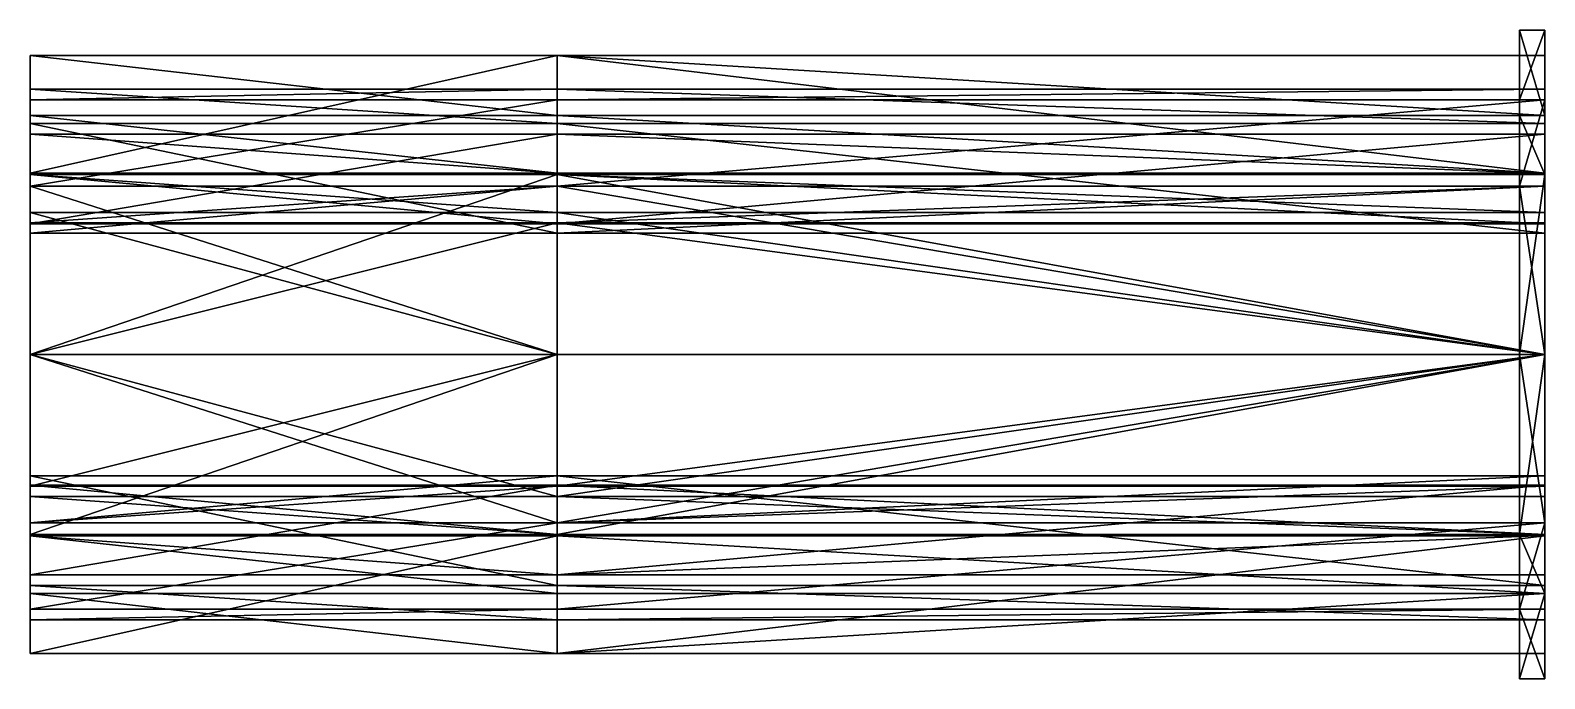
# Model space of a CAD drawing. Extents: x -64 to 534, y 0 to 256.
import ezdxf

# ---------------------------------------------------------------- set-up
doc = ezdxf.new("R2010")
doc.units = 0

msp = doc.modelspace()

# ---------------------------------------------------------------- meshes
at = {"layer": 'OBJECT000', "color": 50}
mesh = msp.add_polyface(dxfattribs=at)
corners = [(534, 10, -67), (534, 33.5928, -102.389984), (144, 33.5928, -102.389984), (144, 10, -67), (534, 56.470486, -117.643921), (144, 56.470486, -117.643921), (534, 10, -47.936306), (144, 10, -47.936306)]
mesh.append_faces([[corners[k] for k in face] for face in [(1, 3, 0), (1, 5, 2), (1, 6, 4), (0, 7, 6), (4, 7, 5), (3, 5, 7)]], dxfattribs={"vtx0": -1})
mesh.append_faces([[corners[k] for k in face] for face in [(1, 2, 3), (1, 4, 5), (1, 0, 6), (0, 3, 7), (4, 6, 7), (3, 2, 5)]], dxfattribs={"vtx2": -1})
at = {"layer": 'OBJECT001', "color": 50}
mesh = msp.add_polyface(dxfattribs=at)
corners = [(144, 128, -128), (144, 72, -128), (534, 72, -128), (534, 128, -128), (144, 57, -118), (534, 57, -118), (144, 128, -118), (534, 128, -118)]
mesh.append_faces([[corners[k] for k in face] for face in [(1, 3, 0), (1, 5, 2), (4, 7, 5), (2, 7, 3), (1, 6, 4), (3, 6, 0)]], dxfattribs={"vtx0": -1})
mesh.append_faces([[corners[k] for k in face] for face in [(1, 2, 3), (1, 4, 5), (4, 6, 7), (2, 5, 7), (1, 0, 6), (3, 7, 6)]], dxfattribs={"vtx2": -1})
at = {"layer": 'OBJECT002', "color": 50}
mesh = msp.add_polyface(dxfattribs=at)
corners = [(534, 57, -118), (144, 57, -118), (144, 56.474369, -117.64975), (534, 56.474369, -117.64975), (534, 76.37706, -118), (144, 76.37706, -118), (534, 40.970806, -94.393784), (144, 40.971684, -94.394363)]
mesh.append_faces([[corners[k] for k in face] for face in [(1, 3, 0), (0, 5, 1), (0, 6, 4), (3, 7, 6), (4, 7, 5), (2, 5, 7)]], dxfattribs={"vtx0": -1})
mesh.append_faces([[corners[k] for k in face] for face in [(1, 2, 3), (0, 4, 5), (0, 3, 6), (3, 2, 7), (4, 6, 7), (2, 1, 5)]], dxfattribs={"vtx2": -1})
at = {"layer": 'OBJECT003', "color": 50}
mesh = msp.add_polyface(dxfattribs=at)
corners = [(534, 27.403814, 94.351494), (144, 27.403814, 94.351494), (144, 61.5583, 118), (534, 61.5583, 118), (534, 23.294594, 88), (144, 23.294594, 88), (144, 80.061066, 118), (534, 80.061066, 118), (534, 36.733398, 88), (144, 36.734203, 88)]
mesh.append_faces([[corners[k] for k in face] for face in [(1, 3, 0), (0, 5, 1), (2, 7, 3), (0, 8, 4), (6, 8, 7), (4, 9, 5), (2, 9, 6)]], dxfattribs={"vtx0": -1})
mesh.append_faces([[corners[k] for k in face] for face in [(0, 7, 8), (2, 5, 9)]], dxfattribs={"vtx0": -1, "vtx2": -1})
mesh.append_faces([[corners[k] for k in face] for face in [(1, 2, 3), (0, 4, 5), (2, 6, 7), (0, 3, 7), (6, 9, 8), (4, 8, 9), (2, 1, 5)]], dxfattribs={"vtx2": -1})
at = {"layer": 'OBJECT004', "color": 50}
mesh = msp.add_polyface(dxfattribs=at)
corners = [(534, 76, 128), (144, 76, 128), (144, 128, 128), (534, 128, 128), (534, 61.554901, 118), (144, 61.554901, 118), (144, 128, 118), (534, 128, 118)]
mesh.append_faces([[corners[k] for k in face] for face in [(1, 3, 0), (5, 0, 4), (5, 7, 6), (4, 3, 7), (1, 6, 2), (7, 2, 6)]], dxfattribs={"vtx0": -1})
mesh.append_faces([[corners[k] for k in face] for face in [(1, 2, 3), (5, 1, 0), (5, 4, 7), (4, 0, 3), (1, 5, 6), (7, 3, 2)]], dxfattribs={"vtx2": -1})
at = {"layer": 'OBJECT005', "color": 50}
mesh = msp.add_polyface(dxfattribs=at)
corners = [(534, 128, -118), (534, 57, -118), (534, 33.593815, -102.391739), (534, 0, -52), (534, 0, 52), (534, 27.402754, 94.349373), (534, 61.56028, 118), (534, 128, 118), (524, 0, -52), (524, 0, 52), (524, 61.558228, 118), (524, 27.404415, 94.351944), (524, 33.592941, -102.391151), (524, 57, -118), (524, 128, 118), (524, 128, -118)]
mesh.append_faces([[corners[k] for k in face] for face in [(1, 7, 0), (3, 9, 4), (6, 11, 10), (4, 11, 5), (2, 8, 3), (2, 13, 12), (6, 14, 7), (13, 0, 15), (8, 11, 9), (0, 14, 15)]], dxfattribs={"vtx0": -1})
mesh.append_faces([[corners[k] for k in face] for face in [(1, 3, 4), (1, 4, 5), (1, 5, 6), (1, 6, 7), (8, 13, 15), (8, 15, 14), (8, 14, 10), (8, 10, 11)]], dxfattribs={"vtx0": -1, "vtx2": -1})
mesh.append_faces([[corners[k] for k in face] for face in [(1, 2, 3), (3, 8, 9), (6, 5, 11), (4, 9, 11), (2, 12, 8), (2, 1, 13), (6, 10, 14), (13, 1, 0), (8, 12, 13), (0, 7, 14)]], dxfattribs={"vtx2": -1})
at = {"layer": 'OBJECT006', "color": 50}
mesh = msp.add_polyface(dxfattribs=at)
corners = [(144, 33.675995, -102.446365), (-64, 33.642853, -102.424263), (-64, 10, -66.959053), (144, 10, -66.931442), (144, 56.471291, -117.644417), (-64, 56.471291, -117.644417), (-64, 10, -47.9356), (144, 10, -47.9356)]
mesh.append_faces([[corners[k] for k in face] for face in [(1, 3, 0), (5, 0, 4), (2, 7, 3), (4, 6, 5), (0, 7, 4), (2, 5, 6)]], dxfattribs={"vtx0": -1})
mesh.append_faces([[corners[k] for k in face] for face in [(1, 2, 3), (5, 1, 0), (2, 6, 7), (4, 7, 6), (0, 3, 7), (2, 1, 5)]], dxfattribs={"vtx2": -1})
at = {"layer": 'OBJECT007', "color": 50}
mesh = msp.add_polyface(dxfattribs=at)
corners = [(144, 57, -118), (-64, 57, -118), (-64, 56.471058, -117.644073), (144, 56.471058, -117.644073), (144, 76.376465, -118), (-64, 76.376465, -118), (-64, 40.972126, -94.395058), (144, 40.972126, -94.395058)]
mesh.append_faces([[corners[k] for k in face] for face in [(1, 3, 0), (5, 0, 4), (2, 7, 3), (6, 4, 7), (0, 7, 4), (2, 5, 6)]], dxfattribs={"vtx0": -1})
mesh.append_faces([[corners[k] for k in face] for face in [(1, 2, 3), (5, 1, 0), (2, 6, 7), (6, 5, 4), (0, 3, 7), (2, 1, 5)]], dxfattribs={"vtx2": -1})
at = {"layer": 'OBJECT008', "color": 50}
mesh = msp.add_polyface(dxfattribs=at)
corners = [(-64, 72, -128), (144, 72, -128), (144, 128, -128), (-64, 128, -128), (-64, 57, -118), (144, 57, -118), (-64, 128, -118), (144, 128, -118)]
mesh.append_faces([[corners[k] for k in face] for face in [(1, 3, 0), (0, 5, 1), (4, 7, 5), (1, 7, 2), (2, 6, 3), (0, 6, 4)]], dxfattribs={"vtx0": -1})
mesh.append_faces([[corners[k] for k in face] for face in [(1, 2, 3), (0, 4, 5), (4, 6, 7), (1, 5, 7), (2, 7, 6), (0, 3, 6)]], dxfattribs={"vtx2": -1})
at = {"layer": 'OBJECT009', "color": 50}
mesh = msp.add_polyface(dxfattribs=at)
corners = [(144, 27.403814, 94.351494), (-64, 27.403814, 94.351494), (-64, 61.5583, 118), (144, 61.5583, 118), (144, 23.294594, 88), (-64, 23.294594, 88), (-64, 80.061867, 118), (144, 80.061867, 118), (-64, 36.734196, 88), (144, 36.734196, 88)]
mesh.append_faces([[corners[k] for k in face] for face in [(1, 3, 0), (5, 0, 4), (2, 7, 3), (6, 9, 7), (8, 4, 9), (0, 9, 4), (2, 8, 6)]], dxfattribs={"vtx0": -1})
mesh.append_faces([[corners[k] for k in face] for face in [(0, 7, 9), (2, 5, 8)]], dxfattribs={"vtx0": -1, "vtx2": -1})
mesh.append_faces([[corners[k] for k in face] for face in [(1, 2, 3), (5, 1, 0), (2, 6, 7), (6, 8, 9), (8, 5, 4), (0, 3, 7), (2, 1, 5)]], dxfattribs={"vtx2": -1})
at = {"layer": 'OBJECT010', "color": 50}
mesh = msp.add_polyface(dxfattribs=at)
corners = [(144, 76, 128), (-64, 76, 128), (-64, 128, 128), (144, 128, 128), (144, 61.559784, 118), (-64, 61.559784, 118), (144, 128, 118), (-64, 128, 118)]
mesh.append_faces([[corners[k] for k in face] for face in [(1, 3, 0), (5, 0, 4), (4, 7, 5), (4, 3, 6), (6, 2, 7), (1, 7, 2)]], dxfattribs={"vtx0": -1})
mesh.append_faces([[corners[k] for k in face] for face in [(1, 2, 3), (5, 1, 0), (4, 6, 7), (4, 0, 3), (6, 3, 2), (1, 5, 7)]], dxfattribs={"vtx2": -1})
at = {"layer": 'OBJECT011', "color": 50}
mesh = msp.add_polyface(dxfattribs=at)
corners = [(144, 222.406952, -102.392685), (534, 222.406952, -102.392685), (534, 246, -67), (144, 246, -67), (144, 199.53009, -117.643074), (534, 199.53009, -117.643074), (534, 246, -47.936333), (144, 246, -47.936333)]
mesh.append_faces([[corners[k] for k in face] for face in [(1, 3, 0), (0, 5, 1), (2, 5, 6), (2, 7, 3), (5, 7, 6), (0, 7, 4)]], dxfattribs={"vtx0": -1})
mesh.append_faces([[corners[k] for k in face] for face in [(1, 2, 3), (0, 4, 5), (2, 1, 5), (2, 6, 7), (5, 4, 7), (0, 3, 7)]], dxfattribs={"vtx2": -1})
at = {"layer": 'OBJECT012', "color": 50}
mesh = msp.add_polyface(dxfattribs=at)
corners = [(534, 184, -128), (144, 184, -128), (144, 128, -128), (534, 128, -128), (534, 199, -118), (144, 199, -118), (144, 128, -118), (534, 128, -118)]
mesh.append_faces([[corners[k] for k in face] for face in [(1, 3, 0), (5, 0, 4), (5, 7, 6), (0, 7, 4), (1, 6, 2), (2, 7, 3)]], dxfattribs={"vtx0": -1})
mesh.append_faces([[corners[k] for k in face] for face in [(1, 2, 3), (5, 1, 0), (5, 4, 7), (0, 3, 7), (1, 5, 6), (2, 6, 7)]], dxfattribs={"vtx2": -1})
at = {"layer": 'OBJECT013', "color": 50}
mesh = msp.add_polyface(dxfattribs=at)
corners = [(144, 199, -118), (534, 199, -118), (534, 199.526138, -117.648994), (144, 199.526138, -117.648994), (144, 179.622864, -118), (534, 179.622864, -118), (534, 215.029266, -94.393692), (144, 215.029251, -94.3937)]
mesh.append_faces([[corners[k] for k in face] for face in [(1, 3, 0), (0, 5, 1), (2, 5, 6), (2, 7, 3), (4, 6, 5), (0, 7, 4)]], dxfattribs={"vtx0": -1})
mesh.append_faces([[corners[k] for k in face] for face in [(1, 2, 3), (0, 4, 5), (2, 1, 5), (2, 6, 7), (4, 7, 6), (0, 3, 7)]], dxfattribs={"vtx2": -1})
at = {"layer": 'OBJECT014', "color": 50}
mesh = msp.add_polyface(dxfattribs=at)
corners = [(534, 194.442505, 118), (144, 194.442505, 118), (144, 228.593674, 94.35379), (534, 228.593674, 94.35379), (144, 232.705872, 88), (534, 232.705872, 88), (534, 175.938919, 118), (144, 175.938919, 118), (534, 219.266586, 88), (144, 219.266602, 88)]
mesh.append_faces([[corners[k] for k in face] for face in [(1, 3, 0), (5, 2, 4), (0, 7, 1), (0, 8, 6), (6, 9, 7), (4, 8, 5), (2, 9, 4)]], dxfattribs={"vtx0": -1})
mesh.append_faces([[corners[k] for k in face] for face in [(0, 5, 8), (2, 7, 9)]], dxfattribs={"vtx0": -1, "vtx2": -1})
mesh.append_faces([[corners[k] for k in face] for face in [(1, 2, 3), (5, 3, 2), (0, 6, 7), (0, 3, 5), (6, 8, 9), (4, 9, 8), (2, 1, 7)]], dxfattribs={"vtx2": -1})
at = {"layer": 'OBJECT015', "color": 50}
mesh = msp.add_polyface(dxfattribs=at)
corners = [(144, 128, 128), (144, 180, 128), (534, 180, 128), (534, 128, 128), (144, 194.443497, 118), (534, 194.443497, 118), (144, 128, 118), (534, 128, 118)]
mesh.append_faces([[corners[k] for k in face] for face in [(1, 3, 0), (1, 5, 2), (4, 7, 5), (2, 7, 3), (4, 0, 6), (6, 3, 7)]], dxfattribs={"vtx0": -1})
mesh.append_faces([[corners[k] for k in face] for face in [(1, 2, 3), (1, 4, 5), (4, 6, 7), (2, 5, 7), (4, 1, 0), (6, 0, 3)]], dxfattribs={"vtx2": -1})
at = {"layer": 'OBJECT016', "color": 50}
mesh = msp.add_polyface(dxfattribs=at)
corners = [(534, 256, 52), (534, 256, -52), (534, 222.406189, -102.391731), (534, 199, -118), (534, 128, -118), (534, 128, 118), (534, 194.439713, 118), (534, 228.597244, 94.349373), (524, 256, -52), (524, 256, 52), (524, 228.595032, 94.352798), (524, 194.442459, 118), (524, 222.40538, -102.392273), (524, 199, -118), (524, 128, 118), (524, 128, -118)]
mesh.append_faces([[corners[k] for k in face] for face in [(1, 7, 0), (1, 9, 8), (7, 11, 10), (0, 10, 9), (2, 8, 12), (3, 12, 13), (11, 5, 14), (3, 15, 4), (13, 14, 15), (4, 14, 5)]], dxfattribs={"vtx0": -1})
mesh.append_faces([[corners[k] for k in face] for face in [(1, 3, 4), (1, 4, 5), (1, 5, 6), (1, 6, 7), (13, 8, 9), (13, 9, 10), (13, 10, 11), (13, 11, 14)]], dxfattribs={"vtx0": -1, "vtx2": -1})
mesh.append_faces([[corners[k] for k in face] for face in [(1, 2, 3), (1, 0, 9), (7, 6, 11), (0, 7, 10), (2, 1, 8), (3, 2, 12), (11, 6, 5), (3, 13, 15), (13, 12, 8), (4, 15, 14)]], dxfattribs={"vtx2": -1})
at = {"layer": 'OBJECT017', "color": 50}
mesh = msp.add_polyface(dxfattribs=at)
corners = [(-64, 222.35733, -102.423317), (144, 222.324188, -102.445404), (144, 246, -66.93074), (-64, 246, -66.958351), (-64, 199.530182, -117.642929), (144, 199.530167, -117.642937), (144, 246, -47.936287), (-64, 246, -47.936295)]
mesh.append_faces([[corners[k] for k in face] for face in [(1, 3, 0), (0, 5, 1), (2, 7, 3), (4, 6, 5), (2, 5, 6), (0, 7, 4)]], dxfattribs={"vtx0": -1})
mesh.append_faces([[corners[k] for k in face] for face in [(1, 2, 3), (0, 4, 5), (2, 6, 7), (4, 7, 6), (2, 1, 5), (0, 3, 7)]], dxfattribs={"vtx2": -1})
at = {"layer": 'OBJECT018', "color": 50}
mesh = msp.add_polyface(dxfattribs=at)
corners = [(144, 199.529449, -117.64402), (-64, 199.529449, -117.64402), (-64, 199, -118), (144, 199, -118), (-64, 179.62265, -118), (144, 179.62265, -118), (144, 215.029404, -94.39344), (-64, 215.029404, -94.39344)]
mesh.append_faces([[corners[k] for k in face] for face in [(1, 3, 0), (2, 5, 3), (0, 7, 1), (4, 6, 5), (0, 5, 6), (2, 7, 4)]], dxfattribs={"vtx0": -1})
mesh.append_faces([[corners[k] for k in face] for face in [(1, 2, 3), (2, 4, 5), (0, 6, 7), (4, 7, 6), (0, 3, 5), (2, 1, 7)]], dxfattribs={"vtx2": -1})
at = {"layer": 'OBJECT019', "color": 50}
mesh = msp.add_polyface(dxfattribs=at)
corners = [(144, 184, -128), (-64, 184, -128), (-64, 128, -128), (144, 128, -128), (144, 199, -118), (-64, 199, -118), (144, 128, -118), (-64, 128, -118)]
mesh.append_faces([[corners[k] for k in face] for face in [(1, 3, 0), (5, 0, 4), (4, 7, 5), (0, 6, 4), (2, 6, 3), (1, 7, 2)]], dxfattribs={"vtx0": -1})
mesh.append_faces([[corners[k] for k in face] for face in [(1, 2, 3), (5, 1, 0), (4, 6, 7), (0, 3, 6), (2, 7, 6), (1, 5, 7)]], dxfattribs={"vtx2": -1})
at = {"layer": 'OBJECT020', "color": 50}
mesh = msp.add_polyface(dxfattribs=at)
corners = [(144, 194.44249, 118), (-64, 194.44249, 118), (-64, 228.593643, 94.353798), (144, 228.593643, 94.353798), (-64, 232.705856, 88), (144, 232.705856, 88), (144, 175.938934, 118), (-64, 175.938934, 118), (144, 219.266586, 88), (-64, 219.266586, 88)]
mesh.append_faces([[corners[k] for k in face] for face in [(1, 3, 0), (5, 2, 4), (7, 0, 6), (9, 6, 8), (4, 8, 5), (0, 8, 6), (2, 9, 4)]], dxfattribs={"vtx0": -1})
mesh.append_faces([[corners[k] for k in face] for face in [(0, 5, 8), (2, 7, 9)]], dxfattribs={"vtx0": -1, "vtx2": -1})
mesh.append_faces([[corners[k] for k in face] for face in [(1, 2, 3), (5, 3, 2), (7, 1, 0), (9, 7, 6), (4, 9, 8), (0, 3, 5), (2, 1, 7)]], dxfattribs={"vtx2": -1})
at = {"layer": 'OBJECT021', "color": 50}
mesh = msp.add_polyface(dxfattribs=at)
corners = [(-64, 180, 128), (144, 180, 128), (144, 128, 128), (-64, 128, 128), (-64, 194.440384, 118), (144, 194.440384, 118), (-64, 128, 118), (144, 128, 118)]
mesh.append_faces([[corners[k] for k in face] for face in [(1, 3, 0), (0, 5, 1), (4, 7, 5), (1, 7, 2), (6, 2, 7), (4, 3, 6)]], dxfattribs={"vtx0": -1})
mesh.append_faces([[corners[k] for k in face] for face in [(1, 2, 3), (0, 4, 5), (4, 6, 7), (1, 5, 7), (6, 3, 2), (4, 0, 3)]], dxfattribs={"vtx2": -1})

doc.saveas('drawing.dxf')
